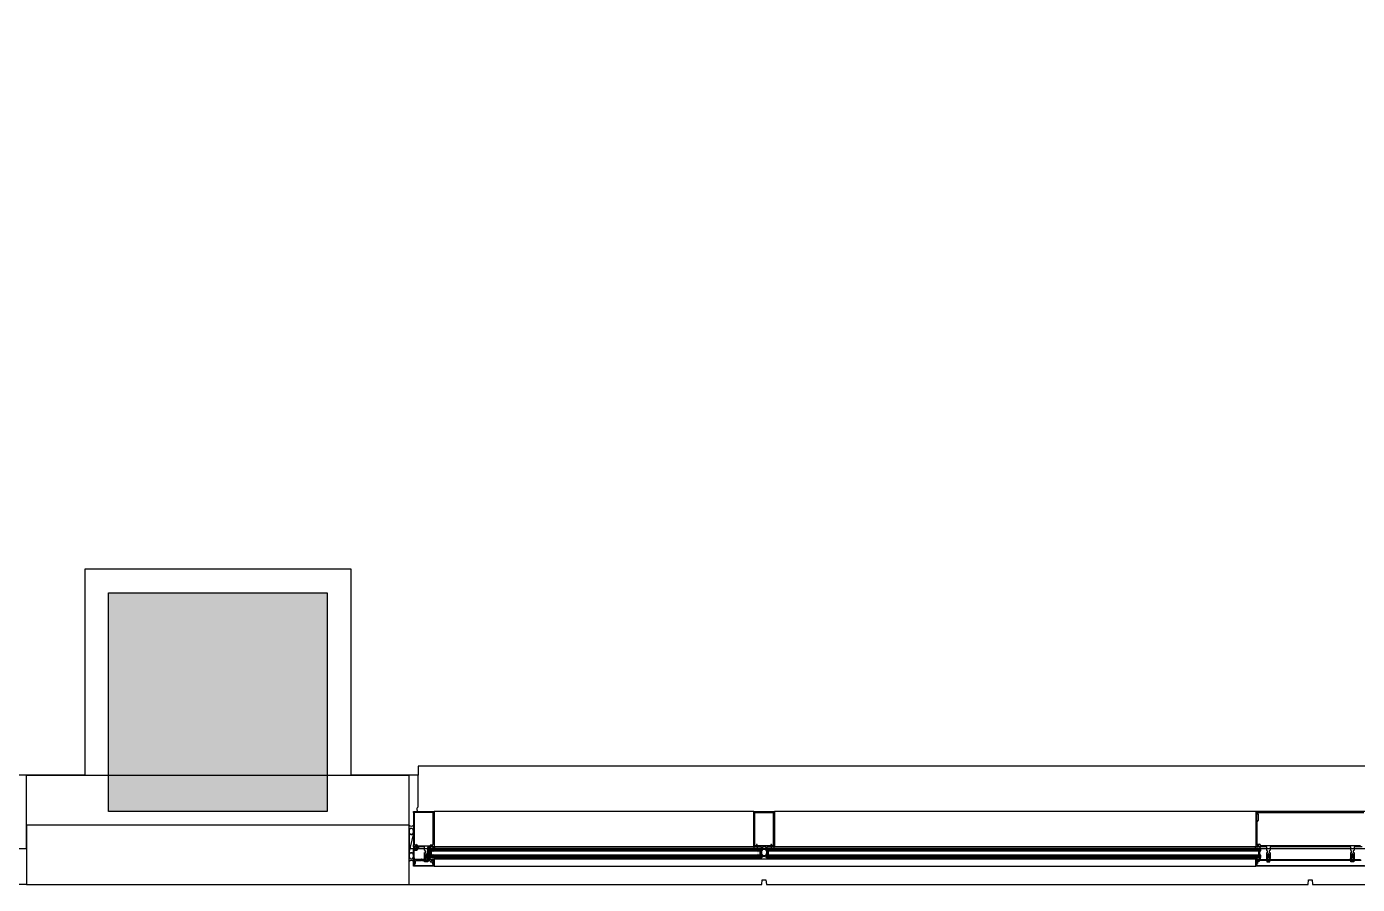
# Model space of a CAD drawing. Header units: inches. Extents: x -71 to 4528, y -885 to 4524.
# Drawn here: x 2919 to 3065.2, y 0 to 94.2 of the extents above; entities that cross this region are included whole.
import ezdxf

# ---------------------------------------------------------------- set-up
doc = ezdxf.new("R2010")
doc.units = ezdxf.units.IN
doc.header["$LTSCALE"] = 96
doc.header["$MEASUREMENT"] = 0
for name, color, linetype in [('A-Bldg-Patt', 5, 'Continuous'), ('A-Cols-Bldg', 235, 'Continuous'), ('A-Glaz-Exst', 53, 'Continuous'), ('A-Wall-Bldg', 235, 'Continuous')]:
    doc.layers.add(name, color=color, linetype=linetype)
doc.layers.add('Viewport', color=14, linetype='Continuous', plot=False)

msp = doc.modelspace()

# ---------------------------------------------------------------- hatches: boundary and pattern name
at = {"layer": 'A-Bldg-Patt'}
msp.add_hatch(color=256, dxfattribs=at).paths.add_polyline_path([(2928, 32), (2952, 32), (2952, 8), (2928, 8)])

# ---------------------------------------------------------------- linework, layer by layer
at = {"layer": 'A-Cols-Bldg'}
msp.add_lwpolyline([(2928, 32), (2952, 32), (2952, 8), (2928, 8)], close=True, dxfattribs=at)
at = {"layer": 'A-Glaz-Exst'}
for p, q in [((2961.5, 7.88), (2961.5, 8)), ((2961.5, 8), (2963.75, 8)), ((2963.65, 7.88), (2961.5, 7.88)), ((2961.59, 7.88), (2961.5, 7.88)), ((2961.5, 7.88), (2961.5, 4.36)), ((2961.59, 4.42), (2961.59, 7.88)), ((2963.65, 4.42), (2963.65, 7.88)), ((2998.87, 8), (2963.75, 8)), ((2963.75, 8), (2963.75, 4.12)), ((2998.87, 4.12), (2998.87, 8)), ((2998.87, 8), (3001.12, 8)), ((2998.99, 4.25), (2998.99, 7.88)), ((2998.99, 7.88), (3000.99, 7.88)), ((3000.99, 7.88), (3000.99, 4.25)), ((3053.99, 8), (3001.12, 8)), ((3001.12, 8), (3001.12, 4.12)), ((3065.99, 8), (3053.99, 8)), ((3053.99, 8), (3053.99, 7)), ((3054.12, 7.06), (3054.12, 7.88)), ((3054.12, 7.88), (3065.87, 7.88)), ((3054.12, 7.01), (3054.12, 7.7)), ((3054.18, 7.76), (3054.24, 7.76)), ((3054.24, 7.76), (3054.24, 7.01)), ((2961.01, 5.9), (2961, 5.87)), ((2961, 5.87), (2961, 5.84)), ((2961.02, 5.96), (2961.01, 5.93)), ((2961.01, 5.93), (2961.01, 5.9)), ((2961.03, 5.98), (2961.02, 5.96)), ((2961.04, 6.01), (2961.03, 5.98)), ((2961.06, 6.03), (2961.04, 6.01)), ((2961.07, 6.05), (2961.06, 6.03)), ((2961.09, 6.07), (2961.07, 6.05)), ((2961.1, 6.09), (2961.09, 6.07)), ((2961.12, 6.11), (2961.1, 6.09)), ((2961.14, 6.12), (2961.12, 6.11)), ((2961.16, 6.13), (2961.14, 6.12)), ((2961.18, 6.14), (2961.16, 6.13)), ((2961.2, 6.15), (2961.18, 6.14)), ((2961.23, 6.15), (2961.2, 6.15)), ((2961.25, 6.15), (2961.23, 6.15)), ((2961.27, 6.15), (2961.25, 6.15)), ((2961.29, 6.15), (2961.27, 6.15)), ((2961.31, 6.14), (2961.29, 6.15)), ((2961.33, 6.13), (2961.31, 6.14)), ((2961.35, 6.12), (2961.33, 6.13)), ((2961.37, 6.11), (2961.35, 6.12)), ((2961.39, 6.09), (2961.37, 6.11)), ((2961.41, 6.07), (2961.39, 6.09)), ((2961.42, 6.05), (2961.41, 6.07)), ((2961.44, 6.03), (2961.42, 6.05)), ((2961.45, 6.01), (2961.44, 6.03)), ((2961.46, 5.98), (2961.45, 6.01)), ((2961.47, 5.96), (2961.46, 5.98)), ((2961.48, 5.93), (2961.47, 5.96)), ((2961.49, 5.9), (2961.48, 5.93)), ((2961.49, 5.87), (2961.49, 5.9)), ((2961.5, 5.84), (2961.49, 5.87)), ((3053.99, 7.01), (3054.12, 7.01)), ((3053.99, 7.01), (3053.99, 4.14)), ((3053.99, 7), (3054.06, 7)), ((3054.12, 6.84), (3054.12, 4.4)), ((2961, 5.84), (2961, 5.81)), ((2961, 5.81), (2961, 5.78)), ((2961, 5.78), (2961, 5.75)), ((2961, 5.75), (2961.01, 5.73)), ((2961, 3.47), (2961.5, 5.47)), ((2961.5, 5.47), (2961, 5.47)), ((2961, 5.47), (2961, 3.47)), ((2961.01, 5.73), (2961.01, 5.7)), ((2961.01, 5.7), (2961.02, 5.67)), ((2961.02, 5.67), (2961.03, 5.64)), ((2961.03, 5.64), (2961.04, 5.62)), ((2961.04, 5.62), (2961.06, 5.6)), ((2961.06, 5.6), (2961.07, 5.57)), ((2961.07, 5.57), (2961.09, 5.55)), ((2961.09, 5.55), (2961.1, 5.54)), ((2961.1, 5.54), (2961.12, 5.52)), ((2961.12, 5.52), (2961.14, 5.51)), ((2961.14, 5.51), (2961.16, 5.5)), ((2961.16, 5.5), (2961.18, 5.49)), ((2961.18, 5.49), (2961.2, 5.48)), ((2961.2, 5.48), (2961.23, 5.48)), ((2961.23, 5.48), (2961.25, 5.47)), ((2961.25, 5.47), (2961.27, 5.48)), ((2961.27, 5.48), (2961.29, 5.48)), ((2961.29, 5.48), (2961.31, 5.49)), ((2961.31, 5.49), (2961.33, 5.5)), ((2961.33, 5.5), (2961.35, 5.51)), ((2961.35, 5.51), (2961.37, 5.52)), ((2961.37, 5.52), (2961.39, 5.54)), ((2961.39, 5.54), (2961.41, 5.55)), ((2961.41, 5.55), (2961.42, 5.57)), ((2961.42, 5.57), (2961.44, 5.6)), ((2961.44, 5.6), (2961.45, 5.62)), ((2961.45, 5.62), (2961.46, 5.64)), ((2961.46, 5.64), (2961.47, 5.67)), ((2961.47, 5.67), (2961.48, 5.7)), ((2961.48, 5.7), (2961.49, 5.73)), ((2961.49, 5.75), (2961.5, 5.78)), ((2961.49, 5.73), (2961.49, 5.75)), ((2961.5, 5.81), (2961.5, 5.84)), ((2961.5, 5.78), (2961.5, 5.81)), ((3054.12, 4.4), (3054.37, 4.4)), ((2961, 3.47), (2961.5, 3.47)), ((2961.01, 3.22), (2961, 3.19)), ((2961, 3.19), (2961, 3.17)), ((2961, 3.17), (2961, 3.14)), ((2961, 3.14), (2961, 3.11)), ((2961, 3.11), (2961, 3.08)), ((2961, 3.08), (2961.01, 3.05)), ((2961.02, 3.28), (2961.01, 3.25)), ((2961.01, 3.25), (2961.01, 3.22)), ((2961.01, 3.05), (2961.01, 3.02)), ((2961.01, 3.02), (2961.02, 2.99)), ((2961.03, 3.3), (2961.02, 3.28)), ((2961.02, 2.99), (2961.03, 2.97)), ((2961.04, 3.33), (2961.03, 3.3)), ((2961.03, 2.97), (2961.04, 2.94)), ((2961.06, 3.35), (2961.04, 3.33)), ((2961.04, 2.94), (2961.06, 2.92)), ((2961.07, 3.38), (2961.06, 3.35)), ((2961.09, 3.39), (2961.07, 3.38)), ((2961.1, 3.41), (2961.09, 3.39)), ((2961.12, 3.43), (2961.1, 3.41)), ((2961.14, 3.44), (2961.12, 3.43)), ((2961.16, 3.45), (2961.14, 3.44)), ((2961.18, 3.46), (2961.16, 3.45)), ((2961.2, 3.47), (2961.18, 3.46)), ((2961.23, 3.47), (2961.2, 3.47)), ((2961.25, 3.47), (2961.23, 3.47)), ((2961.27, 3.47), (2961.25, 3.47)), ((2961.29, 3.47), (2961.27, 3.47)), ((2961.31, 3.46), (2961.29, 3.47)), ((2961.33, 3.45), (2961.31, 3.46)), ((2961.35, 3.44), (2961.33, 3.45)), ((2961.37, 3.43), (2961.35, 3.44)), ((2961.39, 3.41), (2961.37, 3.43)), ((2961.41, 3.39), (2961.39, 3.41)), ((2961.42, 3.38), (2961.41, 3.39)), ((2961.44, 3.35), (2961.42, 3.38)), ((2961.45, 3.33), (2961.44, 3.35)), ((2961.44, 2.92), (2961.45, 2.94)), ((2961.46, 3.3), (2961.45, 3.33)), ((2961.45, 2.94), (2961.46, 2.97)), ((2961.47, 3.28), (2961.46, 3.3)), ((2961.46, 2.97), (2961.47, 2.99)), ((2961.48, 3.25), (2961.47, 3.28)), ((2961.47, 2.99), (2961.48, 3.02)), ((2961.49, 3.22), (2961.48, 3.25)), ((2961.48, 3.02), (2961.49, 3.05)), ((2961.49, 3.19), (2961.49, 3.22)), ((2961.5, 3.17), (2961.49, 3.19)), ((2961.49, 3.08), (2961.5, 3.11)), ((2961.49, 3.05), (2961.49, 3.08)), ((2961.5, 4.12), (2961.5, 4.36)), ((2961.5, 4.36), (2961.83, 4.36)), ((2961.5, 4.36), (2961.65, 4.36)), ((2961.51, 4.12), (2961.5, 4.12)), ((2961.67, 3.94), (2961.5, 3.94)), ((2961.5, 2.75), (2961.5, 3.94)), ((2961.5, 3.14), (2961.5, 3.17)), ((2961.5, 3.11), (2961.5, 3.14)), ((2961.54, 4.16), (2961.51, 4.12)), ((2961.52, 3.94), (2961.52, 4.12)), ((2961.52, 4.12), (2962.09, 4.12)), ((2961.65, 3.94), (2961.52, 3.94)), ((2961.57, 4.12), (2961.54, 4.16)), ((2961.59, 4.12), (2961.57, 4.12)), ((2961.58, 3.03), (2961.58, 3.8)), ((2961.58, 3.8), (2961.6, 3.8)), ((2961.65, 2.75), (2961.58, 3.03)), ((2961.62, 4.16), (2961.59, 4.12)), ((2961.65, 4.12), (2961.62, 4.16)), ((2961.64, 3.74), (2961.86, 3.74)), ((2961.66, 4.12), (2961.65, 4.12)), ((2961.65, 3.86), (2961.65, 3.88)), ((2961.65, 3.88), (2961.71, 3.86)), ((2961.74, 3.81), (2961.65, 3.86)), ((2961.75, 4.26), (2961.67, 4.26)), ((2961.83, 3.8), (2961.67, 3.8)), ((2961.71, 3.86), (2961.71, 3.88)), ((2961.83, 3.86), (2961.74, 3.81)), ((2961.83, 4.26), (2961.75, 4.26)), ((2961.77, 3.88), (2961.77, 3.86)), ((2961.77, 3.86), (2961.83, 3.88)), ((2961.84, 4.12), (2961.83, 4.12)), ((2961.97, 3.94), (2961.83, 3.94)), ((2962, 3.94), (2961.83, 3.94)), ((2961.83, 3.88), (2961.83, 3.86)), ((2961.87, 4.16), (2961.84, 4.12)), ((2961.9, 4.12), (2961.87, 4.16)), ((2961.92, 4.12), (2961.9, 4.12)), ((2961.9, 3.84), (2961.9, 3.88)), ((2961.9, 3.88), (2961.97, 3.88)), ((2961.95, 4.16), (2961.92, 4.12)), ((2961.93, 4.22), (2963.31, 4.22)), ((2961.98, 4.12), (2961.95, 4.16)), ((2962, 4.12), (2961.98, 4.12)), ((2962.69, 4.12), (2962, 4.12)), ((2962.09, 4.12), (2962, 3.94)), ((2962.69, 3.75), (2962.69, 4.12)), ((2962.69, 2.84), (2962.69, 3.5)), ((2962.69, 3.5), (2962.79, 3.45)), ((2962.79, 3.69), (2962.76, 3.69)), ((2962.79, 3.45), (2962.79, 3.69)), ((2962.88, 3.38), (2962.81, 3.25)), ((2962.81, 3.25), (2962.81, 2.93)), ((2962.81, 2.99), (2962.87, 3.09)), ((2962.81, 2.97), (2962.81, 2.99)), ((2962.82, 2.93), (2962.82, 2.96)), ((2962.95, 3.25), (2962.88, 3.38)), ((2962.89, 3.09), (2962.96, 2.99)), ((2962.94, 2.96), (2962.94, 2.93)), ((2962.95, 2.93), (2962.95, 3.25)), ((2962.96, 2.99), (2962.96, 2.97)), ((2963.01, 3.69), (2962.98, 3.69)), ((2962.98, 3.69), (2962.98, 3.45)), ((2962.98, 3.45), (2963.07, 3.5)), ((2963.26, 4.12), (2963.07, 4.12)), ((2963.07, 4.12), (2963.07, 3.75)), ((2963.07, 4.04), (2963.25, 4.04)), ((2963.25, 4.04), (2963.07, 2.79)), ((2963.25, 2.79), (2963.07, 4.04)), ((2963.07, 2.79), (2963.07, 4.04)), ((2963.07, 3.5), (2963.07, 2.84)), ((2963.25, 4.04), (2963.25, 2.79)), ((2963.25, 3.95), (2963.25, 3.7)), ((2999.74, 3.95), (2963.25, 3.95)), ((2963.25, 3.7), (2999.74, 3.7)), ((2999.74, 3.2), (2963.25, 3.2)), ((2963.25, 3.2), (2963.25, 2.95)), ((2963.25, 2.95), (2999.74, 2.95)), ((2963.29, 4.16), (2963.26, 4.12)), ((2963.27, 3.95), (2963.27, 4.12)), ((2963.27, 4.12), (2963.4, 4.12)), ((2963.84, 3.95), (2963.27, 3.95)), ((2963.84, 2.95), (2963.27, 2.95)), ((2963.27, 2.95), (2963.27, 2.76)), ((2963.28, 3.2), (2963.28, 3.69)), ((2963.28, 3.69), (2963.64, 3.69)), ((2963.64, 3.2), (2963.28, 3.2)), ((2963.32, 4.12), (2963.29, 4.16)), ((2963.3, 3.13), (2999.68, 3.13)), ((2963.3, 3.01), (2999.68, 3.01)), ((2963.31, 3.88), (2999.68, 3.88)), ((2963.31, 3.76), (2999.68, 3.76)), ((2963.34, 4.12), (2963.32, 4.12)), ((2963.32, 3.82), (2999.68, 3.82)), ((2963.32, 3.07), (2999.68, 3.07)), ((2963.37, 4.16), (2963.34, 4.12)), ((2963.35, 3.63), (2963.35, 3.26)), ((2963.4, 4.12), (2963.37, 4.16)), ((2963.59, 3.67), (2963.39, 3.67)), ((2963.39, 3.22), (2963.59, 3.22)), ((2963.4, 4.2), (2963.49, 4.25)), ((2963.46, 4.2), (2963.4, 4.19)), ((2963.4, 4.19), (2963.4, 4.2)), ((2963.41, 4.12), (2963.4, 4.12)), ((2963.42, 4.36), (2963.59, 4.36)), ((2963.5, 4.26), (2963.42, 4.26)), ((2963.42, 3.61), (2963.42, 3.28)), ((2963.46, 4.19), (2963.46, 4.2)), ((2963.49, 4.25), (2963.58, 4.2)), ((2963.58, 4.26), (2963.5, 4.26)), ((2963.58, 4.19), (2963.52, 4.2)), ((2963.52, 4.2), (2963.52, 4.19)), ((2963.58, 4.2), (2963.58, 4.19)), ((2963.59, 4.12), (2963.58, 4.12)), ((2963.58, 4.12), (2963.75, 4.12)), ((2963.62, 4.16), (2963.59, 4.12)), ((2963.65, 4.12), (2963.62, 4.16)), ((2963.63, 3.61), (2963.63, 3.63)), ((2963.64, 3.61), (2963.63, 3.61)), ((2963.63, 3.26), (2963.63, 3.28)), ((2963.63, 3.28), (2963.64, 3.28)), ((2963.64, 3.69), (2963.64, 3.63)), ((2963.64, 3.63), (2963.64, 3.61)), ((2963.64, 3.28), (2963.64, 3.26)), ((2963.64, 3.26), (2963.64, 3.2)), ((2963.67, 4.12), (2963.65, 4.12)), ((2963.7, 4.16), (2963.67, 4.12)), ((2963.73, 4.12), (2963.7, 4.16)), ((2963.75, 4.12), (2963.73, 4.12)), ((2998.87, 4.12), (2963.75, 4.12)), ((2963.75, 4.12), (2963.84, 3.95)), ((2963.75, 2.76), (2963.84, 2.95)), ((2999.71, 4.12), (2998.87, 4.12)), ((2999.16, 4.25), (2998.99, 4.25)), ((2999.16, 4.34), (2999.16, 4.25)), ((2999.22, 4.12), (2999.22, 3.95)), ((2999.25, 4.25), (2999.25, 4.34)), ((3000.73, 4.25), (2999.25, 4.25)), ((2999.68, 3.69), (2999.32, 3.69)), ((2999.32, 3.69), (2999.32, 3.63)), ((2999.32, 3.63), (2999.32, 3.61)), ((2999.32, 3.61), (2999.33, 3.61)), ((2999.33, 3.28), (2999.32, 3.28)), ((2999.32, 3.28), (2999.32, 3.26)), ((2999.32, 3.26), (2999.32, 3.2)), ((2999.32, 3.2), (2999.68, 3.2)), ((2999.33, 3.61), (2999.33, 3.63)), ((2999.33, 3.26), (2999.33, 3.28)), ((2999.36, 3.67), (2999.57, 3.67)), ((2999.57, 3.22), (2999.36, 3.22)), ((2999.54, 3.61), (2999.54, 3.28)), ((2999.61, 3.63), (2999.61, 3.26)), ((2999.68, 3.2), (2999.68, 3.69)), ((2999.71, 4.06), (2999.71, 4.12)), ((2999.81, 4.06), (2999.71, 4.06)), ((2999.81, 4), (2999.71, 4)), ((2999.71, 4), (2999.71, 3.95)), ((2999.72, 3.51), (2999.73, 3.54)), ((2999.73, 3.47), (2999.72, 3.51)), ((2999.73, 3.6), (2999.74, 3.63)), ((2999.73, 3.57), (2999.73, 3.6)), ((2999.73, 3.54), (2999.73, 3.57)), ((2999.73, 3.44), (2999.73, 3.47)), ((2999.73, 3.41), (2999.73, 3.44)), ((2999.74, 3.38), (2999.73, 3.41)), ((2999.74, 3.7), (2999.74, 3.95)), ((2999.74, 3.63), (2999.75, 3.66)), ((2999.75, 3.35), (2999.74, 3.38)), ((2999.74, 2.95), (2999.74, 3.2)), ((2999.75, 3.66), (2999.76, 3.69)), ((2999.76, 3.32), (2999.75, 3.35)), ((2999.76, 3.69), (2999.77, 3.72)), ((2999.77, 3.29), (2999.76, 3.32)), ((2999.77, 3.72), (2999.79, 3.75)), ((2999.79, 3.26), (2999.77, 3.29)), ((2999.79, 3.75), (2999.8, 3.77)), ((2999.8, 3.24), (2999.79, 3.26)), ((2999.8, 3.77), (2999.82, 3.79)), ((2999.82, 3.22), (2999.8, 3.24)), ((3000.18, 4.12), (2999.81, 4.12)), ((2999.81, 4.12), (2999.81, 4.06)), ((2999.81, 4.06), (2999.81, 4)), ((2999.82, 3.79), (2999.84, 3.81)), ((2999.84, 3.2), (2999.82, 3.22)), ((2999.84, 3.81), (2999.86, 3.83)), ((2999.86, 3.18), (2999.84, 3.2)), ((2999.86, 3.83), (2999.88, 3.85)), ((2999.88, 3.17), (2999.86, 3.18)), ((2999.88, 3.85), (2999.9, 3.86)), ((2999.9, 3.15), (2999.88, 3.17)), ((2999.9, 3.86), (2999.92, 3.87)), ((2999.92, 3.14), (2999.9, 3.15)), ((2999.92, 3.87), (2999.95, 3.88)), ((2999.95, 3.14), (2999.92, 3.14)), ((2999.95, 3.88), (2999.97, 3.88)), ((2999.97, 3.13), (2999.95, 3.14)), ((2999.97, 3.88), (2999.99, 3.88)), ((2999.99, 3.13), (2999.97, 3.13)), ((2999.99, 3.88), (3000.02, 3.88)), ((3000.02, 3.13), (2999.99, 3.13)), ((3000.02, 3.88), (3000.04, 3.88)), ((3000.04, 3.14), (3000.02, 3.13)), ((3000.04, 3.88), (3000.06, 3.87)), ((3000.06, 3.14), (3000.04, 3.14)), ((3000.06, 3.87), (3000.08, 3.86)), ((3000.08, 3.15), (3000.06, 3.14)), ((3000.08, 3.86), (3000.1, 3.85)), ((3000.1, 3.17), (3000.08, 3.15)), ((3000.1, 3.85), (3000.13, 3.83)), ((3000.13, 3.18), (3000.1, 3.17)), ((3000.13, 3.83), (3000.15, 3.81)), ((3000.15, 3.2), (3000.13, 3.18)), ((3000.15, 3.81), (3000.16, 3.79)), ((3000.16, 3.22), (3000.15, 3.2)), ((3000.16, 3.79), (3000.18, 3.77)), ((3000.18, 3.24), (3000.16, 3.22)), ((3000.18, 4.06), (3000.18, 4.12)), ((3000.18, 4.06), (3000.18, 4)), ((3000.28, 4.06), (3000.18, 4.06)), ((3000.18, 4), (3000.28, 4)), ((3000.18, 3.77), (3000.2, 3.75)), ((3000.2, 3.26), (3000.18, 3.24)), ((3000.2, 3.75), (3000.21, 3.72)), ((3000.21, 3.29), (3000.2, 3.26)), ((3000.21, 3.72), (3000.22, 3.69)), ((3000.22, 3.32), (3000.21, 3.29)), ((3000.22, 3.69), (3000.23, 3.66)), ((3000.23, 3.35), (3000.22, 3.32)), ((3000.23, 3.66), (3000.24, 3.63)), ((3000.24, 3.38), (3000.23, 3.35)), ((3000.24, 3.7), (3000.24, 3.95)), ((3054.53, 3.95), (3000.24, 3.95)), ((3000.24, 3.7), (3054.53, 3.7)), ((3000.24, 3.63), (3000.25, 3.6)), ((3000.25, 3.41), (3000.24, 3.38)), ((3000.24, 2.95), (3000.24, 3.2)), ((3054.53, 3.2), (3000.24, 3.2)), ((3000.24, 2.95), (3054.53, 2.95)), ((3000.25, 3.6), (3000.26, 3.57)), ((3000.26, 3.44), (3000.25, 3.41)), ((3000.26, 3.57), (3000.26, 3.54)), ((3000.26, 3.54), (3000.26, 3.51)), ((3000.26, 3.51), (3000.26, 3.47)), ((3000.26, 3.47), (3000.26, 3.44)), ((3001.12, 4.12), (3000.28, 4.12)), ((3000.28, 4.12), (3000.28, 4.06)), ((3000.28, 4), (3000.28, 3.95)), ((3000.3, 3.88), (3054.48, 3.88)), ((3000.3, 3.82), (3054.48, 3.82)), ((3000.3, 3.76), (3054.48, 3.76)), ((3000.3, 3.2), (3000.3, 3.69)), ((3000.3, 3.69), (3000.67, 3.69)), ((3000.67, 3.2), (3000.3, 3.2)), ((3000.3, 3.13), (3054.48, 3.13)), ((3000.3, 3.07), (3054.48, 3.07)), ((3000.3, 3.01), (3054.48, 3.01)), ((3000.38, 3.63), (3000.38, 3.26)), ((3000.62, 3.67), (3000.41, 3.67)), ((3000.41, 3.22), (3000.62, 3.22)), ((3000.44, 3.61), (3000.44, 3.28)), ((3000.65, 3.61), (3000.65, 3.63)), ((3000.67, 3.61), (3000.65, 3.61)), ((3000.65, 3.26), (3000.65, 3.28)), ((3000.65, 3.28), (3000.67, 3.28)), ((3000.67, 3.69), (3000.67, 3.63)), ((3000.67, 3.63), (3000.67, 3.61)), ((3000.67, 3.28), (3000.67, 3.26)), ((3000.67, 3.26), (3000.67, 3.2)), ((3000.73, 4.34), (3000.73, 4.25)), ((3000.76, 4.12), (3000.76, 3.95)), ((3000.83, 4.25), (3000.83, 4.34)), ((3000.99, 4.25), (3000.83, 4.25)), ((3053.99, 4.12), (3001.12, 4.12)), ((3053.99, 4.13), (3053.9, 3.95)), ((3053.9, 3.95), (3054.47, 3.95)), ((3053.99, 2.76), (3053.9, 2.95)), ((3053.9, 2.95), (3054.47, 2.95)), ((3054.16, 4.14), (3053.99, 4.14)), ((3054.16, 4.13), (3053.99, 4.13)), ((3054.43, 3.69), (3054.07, 3.69)), ((3054.07, 3.69), (3054.07, 3.63)), ((3054.07, 3.63), (3054.07, 3.61)), ((3054.07, 3.61), (3054.08, 3.61)), ((3054.08, 3.28), (3054.07, 3.28)), ((3054.07, 3.28), (3054.07, 3.26)), ((3054.07, 3.26), (3054.07, 3.2)), ((3054.07, 3.2), (3054.43, 3.2)), ((3054.08, 3.61), (3054.08, 3.63)), ((3054.08, 3.26), (3054.08, 3.28)), ((3054.12, 3.67), (3054.32, 3.67)), ((3054.32, 3.22), (3054.12, 3.22)), ((3054.32, 4.28), (3054.16, 4.28)), ((3054.25, 4.25), (3054.16, 4.21)), ((3054.16, 4.21), (3054.16, 4.19)), ((3054.16, 4.19), (3054.22, 4.21)), ((3054.22, 4.21), (3054.22, 4.19)), ((3054.34, 4.21), (3054.25, 4.25)), ((3054.28, 4.19), (3054.28, 4.21)), ((3054.28, 4.21), (3054.34, 4.19)), ((3054.29, 3.61), (3054.29, 3.28)), ((3055.19, 4.14), (3054.32, 4.14)), ((3054.34, 4.19), (3054.34, 4.21)), ((3054.47, 4.13), (3054.34, 4.13)), ((3054.36, 3.63), (3054.36, 3.26)), ((3054.43, 3.2), (3054.43, 3.69)), ((3054.47, 3.95), (3054.47, 4.13)), ((3054.47, 2.95), (3054.47, 2.76)), ((3054.49, 4.28), (3054.49, 4.26)), ((3054.49, 4.26), (3065.49, 4.26)), ((3054.53, 3.7), (3054.53, 3.95)), ((3054.53, 2.95), (3054.53, 3.2)), ((3055.19, 3.76), (3055.19, 4.14)), ((3055.19, 2.85), (3055.19, 3.51)), ((3055.19, 3.51), (3055.28, 3.46)), ((3055.28, 3.7), (3055.25, 3.7)), ((3055.28, 3.46), (3055.28, 3.7)), ((3055.36, 3.09), (3055.3, 3)), ((3055.3, 3), (3055.3, 2.98)), ((3055.38, 3.39), (3055.31, 3.27)), ((3055.31, 3.27), (3055.31, 2.95)), ((3055.32, 2.96), (3055.32, 2.94)), ((3055.45, 3.27), (3055.38, 3.39)), ((3055.45, 3), (3055.39, 3.09)), ((3055.44, 2.94), (3055.44, 2.96)), ((3055.45, 2.95), (3055.45, 3.27)), ((3055.45, 2.98), (3055.45, 3)), ((3055.5, 3.7), (3055.47, 3.7)), ((3055.47, 3.7), (3055.47, 3.46)), ((3055.47, 3.46), (3055.56, 3.51)), ((3064.42, 4.14), (3055.56, 4.14)), ((3055.56, 4.14), (3055.56, 3.76)), ((3055.56, 3.51), (3055.56, 2.85)), ((3064.42, 3.76), (3064.42, 4.14)), ((3064.42, 2.85), (3064.42, 3.51)), ((3064.42, 3.51), (3064.51, 3.46)), ((3064.51, 3.7), (3064.48, 3.7)), ((3064.51, 3.46), (3064.51, 3.7)), ((3064.53, 3), (3064.59, 3.09)), ((3064.53, 2.98), (3064.53, 3)), ((3064.61, 3.39), (3064.54, 3.27)), ((3064.54, 3.27), (3064.54, 2.95)), ((3064.55, 2.94), (3064.55, 2.96)), ((3064.68, 3.27), (3064.61, 3.39)), ((3064.62, 3.09), (3064.68, 3)), ((3064.67, 2.96), (3064.67, 2.94)), ((3064.68, 2.95), (3064.68, 3.27)), ((3064.68, 3), (3064.68, 2.98)), ((3064.73, 3.7), (3064.7, 3.7)), ((3064.7, 3.7), (3064.7, 3.46)), ((3064.7, 3.46), (3064.79, 3.51)), ((3065.66, 4.14), (3064.79, 4.14)), ((3064.79, 4.14), (3064.79, 3.76)), ((3064.79, 3.51), (3064.79, 2.85)), ((2961.06, 2.92), (2961.07, 2.9)), ((2961.07, 2.9), (2961.09, 2.88)), ((2961.09, 2.88), (2961.1, 2.86)), ((2961.1, 2.86), (2961.12, 2.84)), ((2961.12, 2.84), (2961.14, 2.83)), ((2961.14, 2.83), (2961.16, 2.82)), ((2961.16, 2.82), (2961.18, 2.81)), ((2961.18, 2.81), (2961.2, 2.8)), ((2961.2, 2.8), (2961.23, 2.8)), ((2961.23, 2.8), (2961.25, 2.8)), ((2961.25, 2.8), (2961.27, 2.8)), ((2961.27, 2.8), (2961.29, 2.8)), ((2961.29, 2.8), (2961.31, 2.81)), ((2961.31, 2.81), (2961.33, 2.82)), ((2961.33, 2.82), (2961.35, 2.83)), ((2961.35, 2.83), (2961.37, 2.84)), ((2961.37, 2.84), (2961.39, 2.86)), ((2961.39, 2.86), (2961.41, 2.88)), ((2961.41, 2.88), (2961.42, 2.9)), ((2961.42, 2.9), (2961.44, 2.92)), ((2961.5, 2.75), (2961.53, 2.75)), ((2961.5, 2.75), (2961.53, 2.75)), ((2961.5, 2), (2961.5, 2.75)), ((2963.75, 2), (2961.5, 2)), ((2961.53, 2.75), (2961.6, 2.49)), ((2961.53, 2.75), (2961.6, 2.49)), ((2961.6, 2.49), (2961.55, 2.48)), ((2961.6, 2.49), (2961.55, 2.48)), ((2961.55, 2.48), (2961.67, 2.28)), ((2961.55, 2.48), (2961.55, 2.27)), ((2961.55, 2.27), (2961.65, 2.27)), ((2961.65, 2.22), (2961.55, 2.22)), ((2961.55, 2.22), (2961.55, 2.06)), ((2961.55, 2.06), (2963.7, 2.06)), ((2962.33, 2.75), (2961.65, 2.75)), ((2961.67, 2.28), (2961.72, 2.28)), ((2961.72, 2.28), (2961.72, 2.62)), ((2961.72, 2.62), (2962.33, 2.62)), ((2962.33, 2.62), (2962.36, 2.66)), ((2962.36, 2.66), (2962.39, 2.62)), ((2962.85, 2.75), (2962.39, 2.75)), ((2962.39, 2.62), (2962.85, 2.62)), ((2962.68, 2.58), (2962.68, 2.62)), ((2962.68, 2.62), (2963.09, 2.62)), ((2963.09, 2.58), (2962.68, 2.58)), ((2962.69, 2.75), (2962.69, 2.86)), ((2962.72, 2.84), (2962.69, 2.84)), ((2962.84, 2.75), (2962.69, 2.75)), ((2962.71, 2.48), (2962.71, 2.58)), ((2963.05, 2.48), (2962.71, 2.48)), ((2962.72, 2.84), (2962.73, 2.84)), ((2962.8, 2.48), (2962.8, 2.58)), ((2962.85, 2.62), (2962.88, 2.66)), ((2962.88, 2.66), (2962.91, 2.62)), ((2963.42, 2.75), (2962.91, 2.75)), ((2962.91, 2.62), (2963.28, 2.62)), ((2963.07, 2.75), (2962.92, 2.75)), ((2962.97, 2.48), (2962.97, 2.58)), ((2963.03, 2.84), (2963.04, 2.84)), ((2963.07, 2.84), (2963.04, 2.84)), ((2963.05, 2.58), (2963.05, 2.48)), ((2963.07, 2.86), (2963.07, 2.75)), ((2963.25, 2.79), (2963.07, 2.79)), ((2963.09, 2.62), (2963.09, 2.58)), ((2963.27, 2.76), (2963.4, 2.76)), ((2963.36, 2.48), (2963.51, 2.48)), ((2963.46, 2.68), (2963.4, 2.7)), ((2963.4, 2.7), (2963.4, 2.68)), ((2963.4, 2.68), (2963.49, 2.63)), ((2963.58, 2.61), (2963.42, 2.61)), ((2963.46, 2.7), (2963.46, 2.68)), ((2963.49, 2.63), (2963.58, 2.68)), ((2963.58, 2.7), (2963.52, 2.68)), ((2963.52, 2.68), (2963.52, 2.7)), ((2963.57, 2.41), (2963.55, 2.31)), ((2963.55, 2.31), (2963.55, 2.28)), ((2963.55, 2.28), (2963.6, 2.28)), ((2963.58, 2.76), (2963.75, 2.76)), ((2963.67, 2.75), (2963.58, 2.75)), ((2963.58, 2.68), (2963.58, 2.7)), ((2963.6, 2.31), (2963.7, 2.48)), ((2963.6, 2.28), (2963.6, 2.31)), ((2963.6, 2.27), (2963.7, 2.27)), ((2963.7, 2.22), (2963.6, 2.22)), ((2963.65, 2.49), (2963.72, 2.75)), ((2963.65, 2.49), (2963.71, 2.71)), ((2963.7, 2.48), (2963.65, 2.49)), ((2963.7, 2.48), (2963.65, 2.49)), ((2963.71, 2.71), (2963.67, 2.75)), ((2963.7, 2.27), (2963.7, 2.48)), ((2963.7, 2.06), (2963.7, 2.22)), ((2963.72, 2.75), (2963.75, 2.75)), ((3054.18, 2.76), (2963.75, 2.76)), ((2963.75, 2.75), (2963.75, 2)), ((2963.75, 2), (3053.99, 2)), ((3054.16, 2.76), (3053.99, 2.76)), ((3053.99, 2.75), (3054.02, 2.75)), ((3053.99, 2), (3053.99, 2.75)), ((3065.99, 2), (3053.99, 2)), ((3054.02, 2.75), (3054.09, 2.49)), ((3054.03, 2.72), (3054.07, 2.75)), ((3054.09, 2.49), (3054.03, 2.72)), ((3054.09, 2.49), (3054.04, 2.48)), ((3054.04, 2.48), (3054.04, 2.27)), ((3054.04, 2.27), (3054.14, 2.27)), ((3054.14, 2.22), (3054.04, 2.22)), ((3054.04, 2.22), (3054.04, 2.06)), ((3054.04, 2.06), (3065.94, 2.06)), ((3054.05, 2.48), (3054.09, 2.49)), ((3054.13, 2.32), (3054.05, 2.48)), ((3054.07, 2.75), (3054.08, 2.75)), ((3054.08, 2.75), (3054.11, 2.72)), ((3054.11, 2.72), (3054.15, 2.75)), ((3054.21, 2.32), (3054.13, 2.32)), ((3054.15, 2.75), (3054.16, 2.75)), ((3054.16, 2.69), (3054.16, 2.7)), ((3054.16, 2.7), (3054.22, 2.69)), ((3054.25, 2.64), (3054.16, 2.69)), ((3054.16, 2.61), (3054.32, 2.61)), ((3054.17, 2.44), (3054.21, 2.32)), ((3054.22, 2.69), (3054.22, 2.7)), ((3054.36, 2.52), (3054.23, 2.52)), ((3054.34, 2.69), (3054.25, 2.64)), ((3054.28, 2.7), (3054.28, 2.69)), ((3054.28, 2.69), (3054.34, 2.7)), ((3054.32, 2.75), (3054.33, 2.75)), ((3054.33, 2.75), (3054.36, 2.72)), ((3054.47, 2.76), (3054.34, 2.76)), ((3054.34, 2.7), (3054.34, 2.69)), ((3054.36, 2.72), (3054.4, 2.75)), ((3054.4, 2.75), (3054.41, 2.75)), ((3054.41, 2.75), (3054.44, 2.72)), ((3055.21, 2.62), (3054.42, 2.62)), ((3054.44, 2.72), (3054.47, 2.75)), ((3054.47, 2.75), (3055.21, 2.75)), ((3055.17, 2.63), (3055.17, 2.59)), ((3055.58, 2.63), (3055.17, 2.63)), ((3055.17, 2.59), (3055.58, 2.59)), ((3055.18, 2.86), (3055.18, 2.75)), ((3055.18, 2.75), (3055.34, 2.75)), ((3055.21, 2.85), (3055.19, 2.85)), ((3055.2, 2.59), (3055.2, 2.48)), ((3055.2, 2.48), (3055.55, 2.48)), ((3055.24, 2.66), (3055.21, 2.62)), ((3055.22, 2.84), (3055.22, 2.84)), ((3055.27, 2.62), (3055.24, 2.66)), ((3055.27, 2.75), (3064.71, 2.75)), ((3064.71, 2.62), (3055.27, 2.62)), ((3055.29, 2.48), (3055.29, 2.59)), ((3055.42, 2.75), (3055.57, 2.75)), ((3055.46, 2.48), (3055.46, 2.59)), ((3055.54, 2.84), (3055.53, 2.84)), ((3055.56, 2.85), (3055.54, 2.85)), ((3055.55, 2.48), (3055.55, 2.59)), ((3055.57, 2.75), (3055.57, 2.86)), ((3055.58, 2.59), (3055.58, 2.63)), ((3064.4, 2.59), (3064.4, 2.63)), ((3064.4, 2.63), (3064.81, 2.63)), ((3064.81, 2.59), (3064.4, 2.59)), ((3064.41, 2.75), (3064.41, 2.86)), ((3064.57, 2.75), (3064.41, 2.75)), ((3064.44, 2.85), (3064.42, 2.85)), ((3064.44, 2.48), (3064.44, 2.59)), ((3064.78, 2.48), (3064.44, 2.48)), ((3064.45, 2.84), (3064.45, 2.84)), ((3064.52, 2.48), (3064.52, 2.59)), ((3064.8, 2.75), (3064.65, 2.75)), ((3064.69, 2.48), (3064.69, 2.59)), ((3064.74, 2.66), (3064.71, 2.62)), ((3064.77, 2.62), (3064.74, 2.66)), ((3064.76, 2.84), (3064.77, 2.84)), ((3064.79, 2.85), (3064.77, 2.85)), ((3064.77, 2.75), (3065.51, 2.75)), ((3065.56, 2.62), (3064.77, 2.62)), ((3064.78, 2.59), (3064.78, 2.48)), ((3064.8, 2.86), (3064.8, 2.75)), ((3064.81, 2.63), (3064.81, 2.59)), ((2919, 0), (2880.25, 0)), ((2960.99, 0), (2999.74, 0)), ((2999.74, 0), (2999.8, 0.5)), ((2999.8, 0.5), (3000.18, 0.5)), ((3000.18, 0.5), (3000.24, 0)), ((3000.24, 0), (3059.74, 0)), ((3059.74, 0), (3059.8, 0.5)), ((3059.8, 0.5), (3060.18, 0.5)), ((3060.18, 0.5), (3060.24, 0)), ((3060.24, 0), (3119.74, 0))]:
    msp.add_line(p, q, dxfattribs=at)
for centre, radius, start, end in [((2962.12, 8.25), 0.276, 114.9, 245.1), ((3054.18, 7.7), 0.0625, 90, 180), ((2961.25, 6.73), 0.333, 221.425, 318.575), ((3054.06, 7.06), 0.0615, 270, 0), ((3053.32, 7.55), 1.07, 318.1339, 329.5005), ((2961.65, 4.42), 0.0625, 180, 270), ((2963.59, 4.42), 0.062, 270.4511, 0.4511), ((2999.2, 4.34), 0.0464, 89.3969, 179.3969), ((2999.2, 4.34), 0.0464, 0.6031, 90.6031), ((3000.78, 4.34), 0.0464, 89.3969, 179.3969), ((3000.78, 4.34), 0.0459, 0, 90), ((3054.37, 4.28), 0.125, 0, 90), ((2961.75, 3.84), 0.155, 197.1831, 224.2164), ((2961.75, 4.22), 0.0924, 148.6522, 221.5522), ((2961.65, 3.88), 0.062, 0.4511, 90.4511), ((2961.75, 3.84), 0.0926, 137.4512, 210.3178), ((2961.66, 4.14), 0.0182, 269.8955, 41.4955), ((2961.67, 3.92), 0.0181, 318.0546, 90.5546), ((2961.83, 3.88), 0.0615, 90, 180), ((2961.83, 4.14), 0.0182, 138.5046, 270.1046), ((2961.83, 3.92), 0.0181, 89.4455, 221.9455), ((2961.75, 4.22), 0.0925, 317.9407, 30.8407), ((2961.75, 3.84), 0.0926, 329.6822, 42.5488), ((2961.83, 4.27), 0.0923, 31.5871, 90.3037), ((2961.75, 3.84), 0.156, 315.3297, 0.013), ((2961.75, 4.22), 0.187, 0.5037, 31.3871), ((2961.97, 3.91), 0.0313, 0, 90), ((2961.97, 3.91), 0.0308, 269.0906, 359.0906), ((2962.76, 3.75), 0.0625, 180, 270), ((2962.72, 2.93), 0.0928, 270, 0), ((2962.73, 2.93), 0.0928, 270, 0), ((2962.82, 2.97), 0.0146, 180, 270), ((2962.88, 3.08), 0.0146, 32.9833, 147.0167), ((2962.94, 2.97), 0.0146, 270, 0), ((2963.03, 2.93), 0.0928, 180, 270), ((2963.04, 2.93), 0.0928, 180, 270), ((2963.01, 3.75), 0.062, 270.4511, 0.4511), ((2963.5, 4.22), 0.187, 148.6129, 179.4963), ((2963.42, 4.27), 0.0923, 89.6963, 148.4129), ((2963.39, 3.63), 0.0347, 89.1931, 179.1931), ((2963.39, 3.26), 0.0352, 180, 270), ((2963.36, 3.61), 0.0595, 359.8847, 71.9347), ((2963.36, 3.28), 0.0601, 288.5293, 0.5793), ((2963.5, 4.22), 0.0924, 148.6522, 221.5522), ((2963.4, 4.19), 0.0615, 270, 0), ((2963.41, 4.14), 0.0182, 269.8955, 41.4955), ((2963.58, 4.19), 0.062, 180.4511, 270.4511), ((2963.58, 4.14), 0.0182, 138.5046, 270.1046), ((2963.5, 4.22), 0.0925, 317.9407, 30.8407), ((2963.59, 3.63), 0.0347, 0.8069, 90.8069), ((2963.59, 3.26), 0.0352, 270, 0), ((2998.81, 4.03), 0.105, 301.2583, 58.7417), ((2999.36, 3.63), 0.0347, 89.1931, 179.1931), ((2999.36, 3.26), 0.0352, 180, 270), ((2999.6, 3.61), 0.0595, 108.0653, 180.1153), ((2999.6, 3.28), 0.0601, 179.4207, 251.4707), ((2999.57, 3.63), 0.0347, 0.8069, 90.8069), ((2999.57, 3.26), 0.0352, 270, 0), ((2999.99, 2.71), 0.343, 43.1917, 136.8083), ((3000.41, 3.63), 0.0347, 89.1931, 179.1931), ((3000.41, 3.26), 0.0352, 180, 270), ((3000.38, 3.61), 0.0595, 359.8847, 71.9347), ((3000.38, 3.28), 0.0601, 288.5293, 0.5793), ((3000.62, 3.63), 0.0347, 0.8069, 90.8069), ((3000.62, 3.26), 0.0352, 270, 0), ((3001.17, 4.03), 0.105, 121.2583, 238.7417), ((3054.12, 3.63), 0.0352, 90, 180), ((3054.12, 3.26), 0.0352, 180, 270), ((3054.24, 4.23), 0.0926, 149.6822, 222.5488), ((3054.16, 4.19), 0.062, 270.4511, 0.4511), ((3054.16, 4.16), 0.0179, 270.999, 43.499), ((3054.34, 4.19), 0.0625, 180, 270), ((3054.35, 3.61), 0.0601, 108.5293, 180.5793), ((3054.35, 3.28), 0.0601, 179.4207, 251.4707), ((3054.24, 4.23), 0.0926, 317.4512, 30.3178), ((3054.32, 4.16), 0.0179, 136.501, 269.001), ((3054.32, 3.63), 0.0352, 0, 90), ((3054.32, 3.26), 0.0352, 270, 0), ((3055.25, 3.76), 0.0625, 180, 270), ((3055.21, 2.95), 0.0928, 270, 0), ((3055.22, 2.94), 0.0928, 270, 0), ((3055.32, 2.98), 0.0146, 180, 270), ((3055.38, 3.08), 0.0146, 32.9833, 147.0167), ((3055.44, 2.98), 0.0146, 270, 0), ((3055.53, 2.94), 0.0928, 180, 270), ((3055.54, 2.95), 0.0928, 180, 270), ((3055.5, 3.76), 0.062, 270.4511, 0.4511), ((3064.48, 3.76), 0.062, 179.5489, 269.5489), ((3064.44, 2.95), 0.0928, 270, 0), ((3064.45, 2.94), 0.0933, 269.7, 359.7), ((3064.55, 2.98), 0.0151, 181.8476, 271.8476), ((3064.61, 3.08), 0.0151, 32.9833, 147.0167), ((3064.67, 2.98), 0.0146, 270, 0), ((3064.76, 2.94), 0.0928, 180, 270), ((3064.77, 2.95), 0.0928, 180, 270), ((3064.73, 3.76), 0.0625, 270, 0), ((2961.25, 2.28), 0.333, 41.425, 138.575), ((2961.65, 2.24), 0.0249, 1.1233, 91.1233), ((2961.65, 2.24), 0.0254, 270, 0), ((2962.36, 2.75), 0.0308, 0, 180), ((2962.72, 2.88), 0.0391, 213.3944, 270.8111), ((2962.88, 2.75), 0.0396, 0, 180), ((2962.88, 2.75), 0.0312, 0, 180), ((2963.04, 2.88), 0.0391, 269.1889, 326.6056), ((2963.5, 2.66), 0.219, 188.4314, 232.0814), ((2963.4, 2.7), 0.062, 359.5489, 89.5489), ((2963.5, 2.66), 0.0934, 137.5049, 210.3715), ((2963.42, 2.73), 0.0181, 318.0546, 90.5546), ((2963.51, 2.42), 0.0619, 344.8255, 89.8255), ((2963.58, 2.7), 0.0625, 90, 180), ((2963.58, 2.73), 0.0181, 89.4455, 221.9455), ((2963.5, 2.66), 0.0934, 329.6285, 42.4951), ((2963.6, 2.24), 0.0244, 90, 180), ((2963.6, 2.24), 0.0249, 178.8767, 268.8767), ((3054.14, 2.24), 0.0249, 1.1233, 91.1233), ((3054.14, 2.24), 0.0254, 270, 0), ((3054.24, 2.66), 0.0934, 137.5049, 210.3715), ((3054.16, 2.7), 0.062, 359.5489, 89.5489), ((3054.16, 2.73), 0.0181, 318.0546, 90.5546), ((3054.23, 2.45), 0.0623, 89.7243, 194.7243), ((3054.34, 2.7), 0.0625, 90, 180), ((3054.32, 2.73), 0.0181, 89.4455, 221.9455), ((3054.24, 2.66), 0.0934, 329.6285, 42.4951), ((3054.24, 2.66), 0.187, 311.3891, 350.2391), ((3055.22, 2.88), 0.0396, 212.0942, 269.5109), ((3055.24, 2.75), 0.0308, 0, 180), ((3055.38, 2.75), 0.04, 0, 180), ((3055.54, 2.88), 0.0396, 270.4892, 327.9058), ((3064.45, 2.88), 0.0396, 212.0942, 269.5109), ((3064.61, 2.75), 0.04, 0, 180), ((3064.74, 2.75), 0.0308, 0, 180), ((3064.77, 2.88), 0.0387, 271.2232, 328.6399)]:
    msp.add_arc(centre, radius, start, end, dxfattribs=at)
at = {"layer": 'A-Wall-Bldg'}
for p, q in [((2962.01, 8.5), (2962.01, 11.99)), ((2961, 6.5), (2919, 6.5)), ((2919, 6.5), (2919, 0)), ((2961, 0), (2961, 6.5)), ((2919, 0), (2961, 0))]:
    msp.add_line(p, q, dxfattribs=at)
msp.add_lwpolyline([(3307.74, 83.38), (3302.52, 78.17), (3286.5, 94.19), (3265.81, 73.51), (3281.82, 57.5), (3276.6, 52.28), (3275.91, 52.97), (3235.89, 12.99), (2962, 12.99), (2962, 11.99), (2954.63, 11.99), (2954.63, 34.62), (2925.38, 34.62), (2925.38, 11.99), (2918, 11.99), (2918, 12.99), (2602.01, 12.99), (2602.01, 11.99), (2594.63, 11.99)], dxfattribs=at)
at = {"layer": 'Viewport'}
msp.add_lwpolyline([(2601, 3.95), (2919, 3.95), (2919, 11.99), (2960.99, 11.99), (2960.99, 3.95), (3239.63, 3.95), (3282.99, 47.31), (3277.33, 52.97), (3307.03, 82.68)], dxfattribs=at)

doc.saveas('drawing.dxf')
